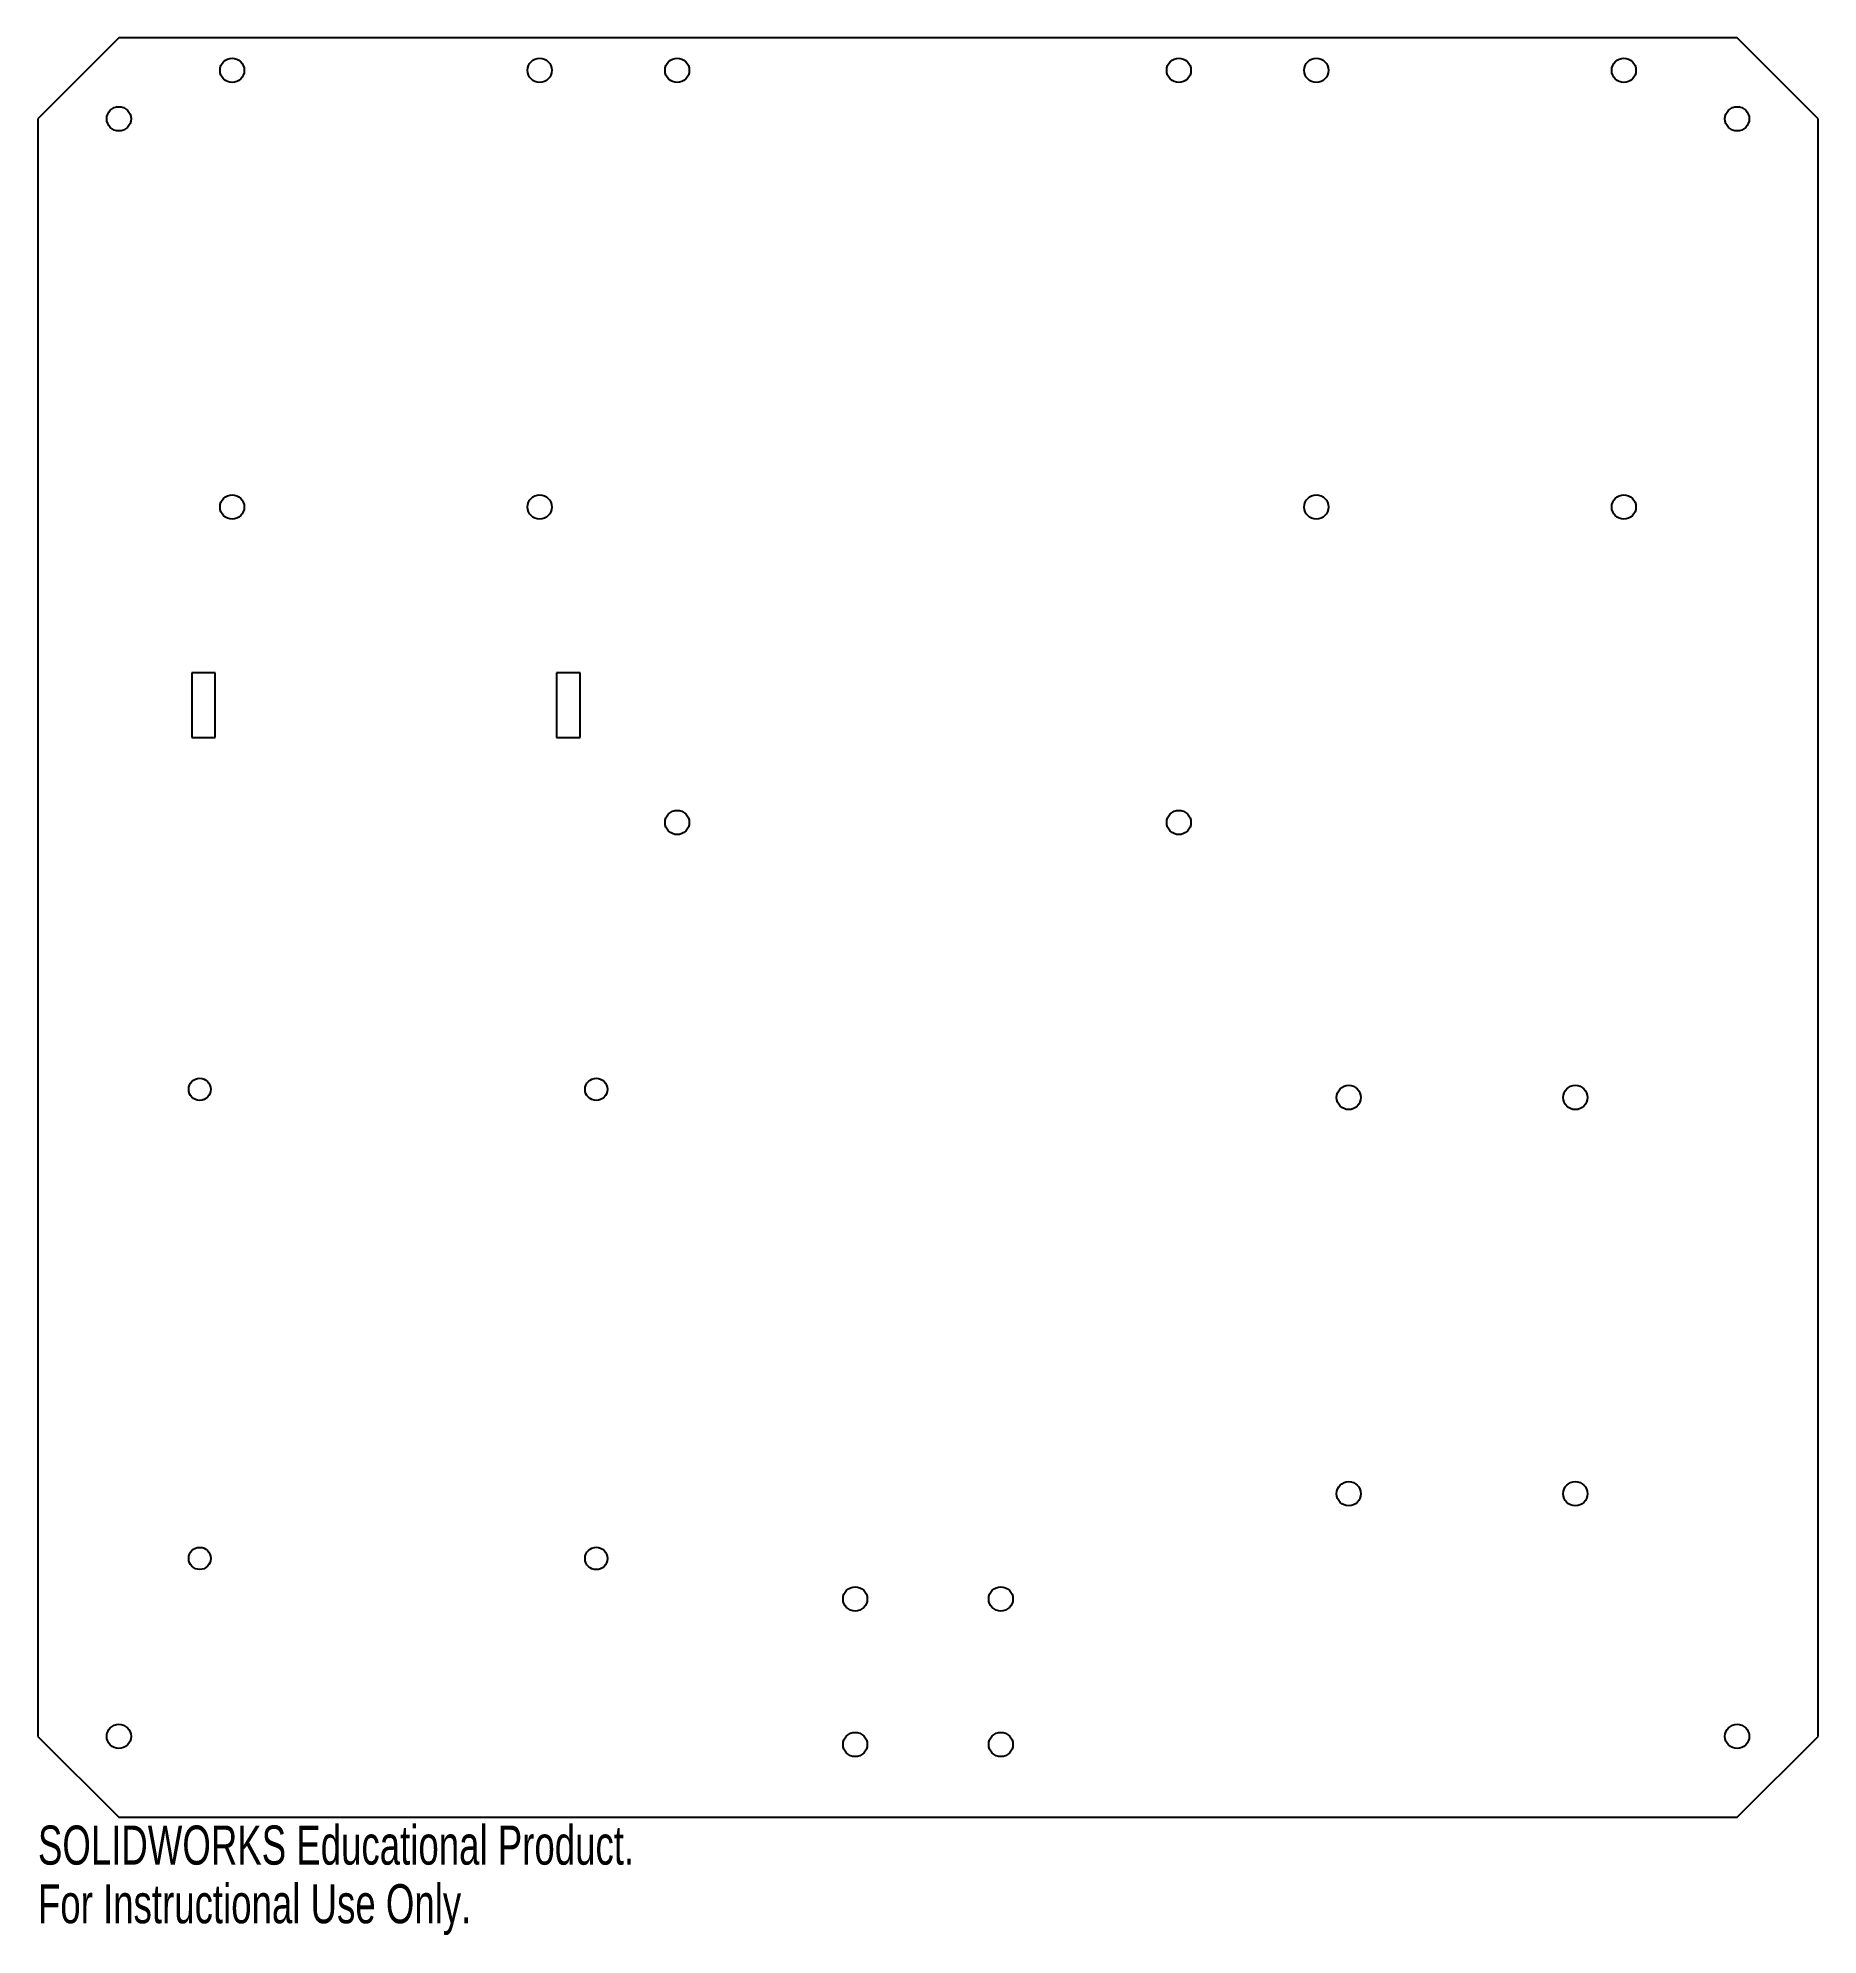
# Model space of a CAD drawing. Header units: millimetres. Extents: x -220 to 0, y -235 to 0.
import ezdxf

# ---------------------------------------------------------------- set-up
doc = ezdxf.new("R2010")
doc.units = ezdxf.units.MM
doc.styles.add('SLDTEXTSTYLE0', font='TXT', dxfattribs={"width": 0.7})

msp = doc.modelspace()

# ---------------------------------------------------------------- linework, layer by layer
at = {"color": 7, "linetype": 'Continuous', "lineweight": 25}
for p, q in [((-210, 0), (-220, -10)), ((-10, 0), (-210, 0)), ((0, -10), (-10, 0)), ((-220, -10), (-220, -210)), ((0, -210), (0, -10)), ((-198.1, -78.5), (-201, -78.5)), ((-201, -78.5), (-201, -86.5)), ((-198.1, -86.5), (-198.1, -78.5)), ((-153, -78.5), (-155.9, -78.5)), ((-155.9, -78.5), (-155.9, -86.5)), ((-153, -86.5), (-153, -78.5)), ((-201, -86.5), (-198.1, -86.5)), ((-155.9, -86.5), (-153, -86.5)), ((-220, -210), (-210, -220)), ((-10, -220), (0, -210)), ((-210, -220), (-10, -220))]:
    msp.add_line(p, q, dxfattribs=at)
for centre, radius in [((-196, -4), 1.5), ((-158, -4), 1.5), ((-141, -4), 1.5), ((-79, -4), 1.5), ((-62, -4), 1.5), ((-24, -4), 1.5), ((-210, -10), 1.5), ((-10, -10), 1.5), ((-196, -58), 1.5), ((-158, -58), 1.5), ((-62, -58), 1.5), ((-24, -58), 1.5), ((-141, -97), 1.5), ((-79, -97), 1.5), ((-200, -130), 1.37), ((-151, -130), 1.38), ((-58, -131), 1.5), ((-30, -131), 1.5), ((-58, -180), 1.5), ((-30, -180), 1.5), ((-200, -188), 1.37), ((-151, -188), 1.38), ((-119, -193), 1.5), ((-101, -193), 1.5), ((-210, -210), 1.5), ((-10, -210), 1.5), ((-119, -211), 1.5), ((-101, -211), 1.5)]:
    msp.add_circle(centre, radius, dxfattribs=at)

# ---------------------------------------------------------------- texts
at = {"color": 7, "linetype": 'Continuous', "char_height": 4.8336, "attachment_point": 1, "style": 'SLDTEXTSTYLE0'}
for s, insert in [('SOLIDWORKS Educational Product.', (-220, -221.02)), ('For Instructional Use Only.', (-220, -228.27))]:
    msp.add_mtext(s, dxfattribs=dict(at, insert=insert))

doc.saveas('drawing.dxf')
